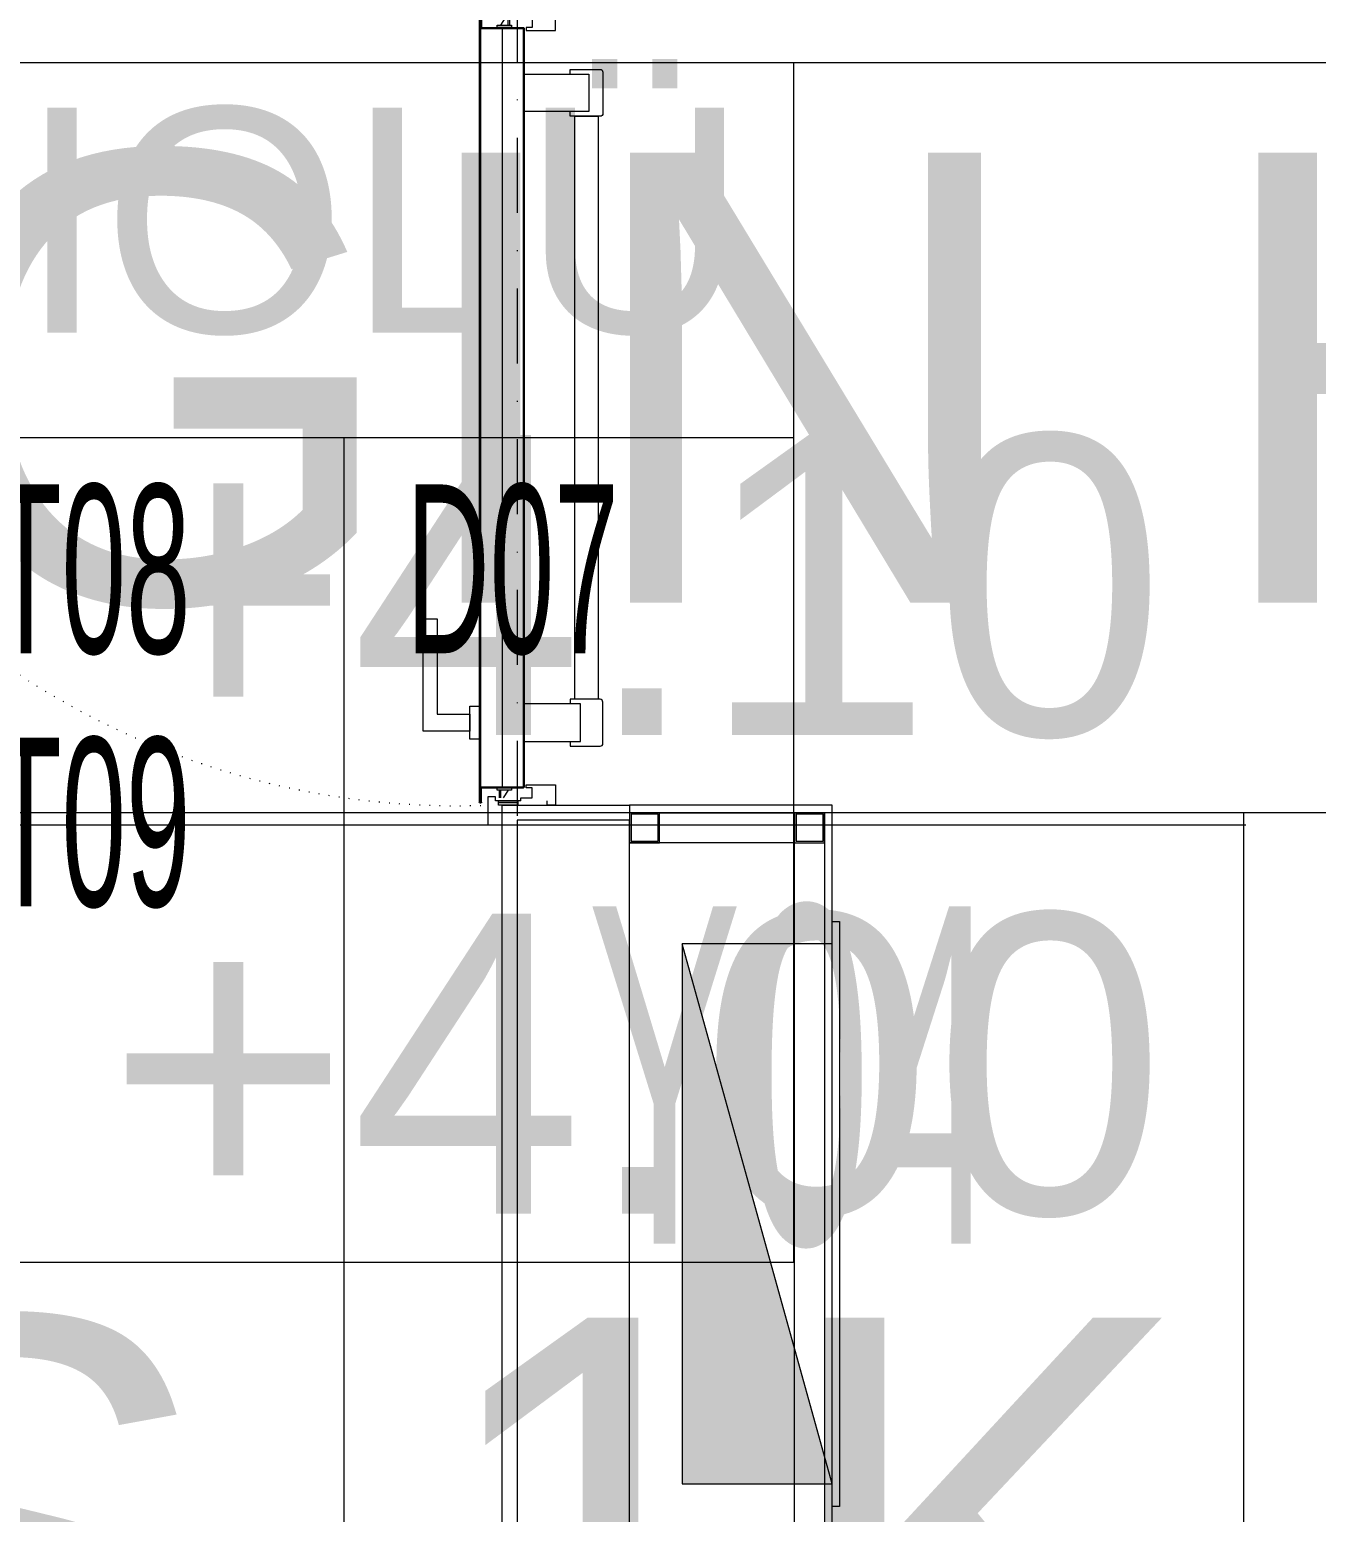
# Model space of a CAD drawing. Extents: x -9059 to 11889, y 0 to 6614.
# Drawn here: x 9049.5 to 9221.1, y 3524.4 to 3722.1 of the extents above; entities that cross this region are included whole.
import ezdxf
from ezdxf.enums import TextEntityAlignment as Align

# ---------------------------------------------------------------- set-up
doc = ezdxf.new("R2010")
doc.units = 0
doc.header["$LTSCALE"] = 10
doc.header["$MEASUREMENT"] = 0
doc.linetypes.add('DASHDOT', pattern=[1, 0.5, -0.25, 0, -0.25])
doc.linetypes.add('DOT2', pattern=[0.125, 0, -0.125])
doc.layers.get('0').update_dxf_attribs({"color": 9, "lineweight": 9})
for name, color, linetype, lineweight in [('00', 9, 'Continuous', 9), ('06D', 9, 'Continuous', 9), ('09', 9, 'Continuous', 9), ('10', 9, 'Continuous', 9), ('11', 9, 'Continuous', 9), ('14', 9, 'Continuous', 9), ('20', 9, 'DOT2', 9), ('21', 9, 'Continuous', 9), ('21 @ 20', 9, 'Continuous', 9), ('21_mahal200', 9, 'Continuous', 9), ('21_mahal200 @ 10 (1)', 9, 'Continuous', 9), ('21_mahal200 @ 10 (2)', 9, 'Continuous', 9), ('21_mahal200 @ 20', 9, 'Continuous', 9), ('24', 9, 'DASHDOT', 9), ('32-ekipman', 8, 'Continuous', 9), ('33', 9, 'BATTING', 9), ('40A', 9, 'Continuous', 9)]:
    doc.layers.add(name, color=color, linetype=linetype, lineweight=lineweight)
doc.styles.add('Arial', font='arial.ttf', dxfattribs={"height": 2.5})
doc.styles.add('MuuM_TEXT-STANDART', font='ARIALN.TTF')
doc.linetypes.add('BATTING', pattern='A,0.0001,-0.1,[134,ltypeshp.shx,S=0.1,R=0,X=-0.1,Y=0],-0.2,[134,ltypeshp.shx,S=0.1,R=180,X=0.1,Y=0],-0.1', length=0.4001)

# ---------------------------------------------------------------- blocks, each defined once
blk = doc.blocks.new('p-mek')
at = {"color": 6}
blk.add_lwpolyline([(210.29, -281.08, -0.000027), (210.29, -1029.08, 0.400031)], format="xyb", dxfattribs=at)
blk = doc.blocks.new('0a_roomno2')
blk.add_lwpolyline([(30, -16), (0, -16), (0, 0), (30, 0)], close=True)
for points in [[(0, 0), (30, 0)], [(0, -5), (30, -5)], [(12, -5), (12, -16)], [(18, -5), (18, -16)], [(24, -5), (24, -16)]]:
    blk.add_lwpolyline(points)
at = {"layer": '40A'}
blk.add_lwpolyline([(0, 0), (30, 0)], dxfattribs=at)
at = {"style": 'Arial'}
blk.add_attdef('ODANO', (0, 1.505), '', height=3, dxfattribs=at)
blk.add_attdef('MEKANADI', text='', height=3, dxfattribs=at).set_placement((0.525, -4.75), align=Align.BOTTOM_LEFT)
at = {"style": 'MuuM_TEXT-STANDART', "width": 0.6}
for tag, p in [('YER01', (15, -7)), ('TAVAN01', (20.625, -7)), ('DUVAR01', (26.25, -7)), ('YER02', (15, -10.375)), ('TAVAN02', (20.625, -10.375)), ('DUVAR02', (26.25, -10.375)), ('YER03', (15, -13.75)), ('TAVAN03', (20.625, -13.75)), ('DUVAR03', (26.25, -13.75))]:
    blk.add_attdef(tag, text='', height=2.25, dxfattribs=at).set_placement(p, align=Align.MIDDLE_CENTER)
at = {"style": 'MuuM_TEXT-STANDART'}
blk.add_attdef('M2', text='', height=2.25, dxfattribs=at).set_placement((1.3231, -7.8046), align=Align.MIDDLE_LEFT)
at = {"style": 'MuuM_TEXT-STANDART', "width": 0.6}
blk.add_attdef('TEMIZTAVANYUKSEKLIGI', text='', height=2.25, dxfattribs=at).set_placement((2.7, -13.1619), align=Align.MIDDLE_LEFT)
blk = doc.blocks.new('*U894')
at = {"layer": '21_mahal200 @ 10 (1)'}
ref = blk.add_blockref('0a_roomno2', (8851.4, 3717.75), dxfattribs=dict(at, xscale=10, yscale=10, zscale=10))
ref.add_attrib('MEKANADI', 'YANGIN HOLÜ', dxfattribs={"layer": '0', "height": 30, "style": 'Arial'}).set_placement((8856.65, 3672.75), align=Align.BOTTOM_LEFT)
ref.add_attrib('TAVAN01', 'T08', dxfattribs={"layer": '0', "height": 22.5, "style": 'MuuM_TEXT-STANDART', "width": 0.6}).set_placement((9057.65, 3650.25), align=Align.MIDDLE_CENTER)
ref.add_attrib('DUVAR01', 'D07', dxfattribs={"layer": '0', "height": 22.5, "style": 'MuuM_TEXT-STANDART', "width": 0.6}).set_placement((9113.9, 3650.25), align=Align.MIDDLE_CENTER)
ref.add_attrib('TAVAN02', 'T09', dxfattribs={"layer": '0', "height": 22.5, "style": 'MuuM_TEXT-STANDART', "width": 0.6}).set_placement((9057.65, 3616.5), align=Align.MIDDLE_CENTER)
at = {"layer": '21_mahal200 @ 10 (2)'}
ref = blk.add_blockref('0a_roomno2', (8851.4, 3717.75), dxfattribs=dict(at, xscale=10, yscale=10, zscale=10))
ref.add_attrib('MEKANADI', 'YANGIN HOLÜ', dxfattribs={"layer": '0', "height": 30, "style": 'Arial'}).set_placement((8856.65, 3672.75), align=Align.BOTTOM_LEFT)
ref.add_attrib('TAVAN01', 'T08', dxfattribs={"layer": '0', "height": 22.5, "style": 'MuuM_TEXT-STANDART', "width": 0.6}).set_placement((9057.65, 3650.25), align=Align.MIDDLE_CENTER)
ref.add_attrib('DUVAR01', 'D07', dxfattribs={"layer": '0', "height": 22.5, "style": 'MuuM_TEXT-STANDART', "width": 0.6}).set_placement((9113.9, 3650.25), align=Align.MIDDLE_CENTER)
ref.add_attrib('TAVAN02', 'T09', dxfattribs={"layer": '0', "height": 22.5, "style": 'MuuM_TEXT-STANDART', "width": 0.6}).set_placement((9057.65, 3616.5), align=Align.MIDDLE_CENTER)
at = {"layer": '21_mahal200 @ 20'}
ref = blk.add_blockref('0a_roomno2', (8851.4, 3717.75), dxfattribs=dict(at, xscale=20, yscale=20, zscale=20))
ref.add_attrib('MEKANADI', 'YANGIN HOLÜ', dxfattribs={"layer": '0', "height": 60, "style": 'Arial'}).set_placement((8861.9, 3627.75), align=Align.BOTTOM_LEFT)
ref.add_attrib('YER01', 'Y04', dxfattribs={"layer": '0', "height": 45, "style": 'MuuM_TEXT-STANDART', "width": 0.6}).set_placement((9151.4, 3582.75), align=Align.MIDDLE_CENTER)
blk = doc.blocks.new('p-yn_sackasa')
at = {"layer": '10'}
for points in [[(0.6, 3), (1, 3), (1, 4.5), (2.3, 4.5), (2.3, 3.7), (2.7, 3.7), (2.7, 7.6), (0, 7.6), (0, 6.5), (0.6, 6.5)], [(0.6, 3), (0.6, -0.4), (1.1, -0.4), (1.1, -1.4), (-2.6, -1.4), (-2.6, 0.5), (-2, 0.5)], [(0, 0), (0.6, 0), (0.6, 2.6), (0, 2.6), (0, 0)], [(0.3, 2.6), (0.3, 0)]]:
    blk.add_lwpolyline(points, dxfattribs=at)
blk = doc.blocks.new('K-YN-015')
at = {"layer": '06D'}
for points in [[(22.5, 9.56), (21.87, 9.56), (21.87, 13.56, -0.414214), (22.25, 13.93), (27.75, 13.93, -0.414214), (28.12, 13.56), (28.12, 9.56), (27.5, 9.56)], [(111.5, 9.56), (112.12, 9.56), (112.12, 13.56, 0.414214), (111.75, 13.93), (106.25, 13.93, 0.414214), (105.87, 13.56), (105.87, 9.56), (106.5, 9.56)]]:
    blk.add_lwpolyline(points, format="xyb", dxfattribs=at)
for points in [[(105.87, 13.31), (28.12, 13.31), (28.12, 10.18), (105.87, 10.18)], [(111.5, 12.06), (106.5, 12.06), (106.5, 3.44), (111.5, 3.44)], [(22.5, 10.94), (27.5, 10.94), (27.5, 3.44), (22.5, 3.44)]]:
    blk.add_lwpolyline(points, close=True, dxfattribs=at)
for points in [[(22.8, -2.56), (22.8, -3.81), (27.2, -3.81), (27.2, -2.56), (22.8, -2.56)], [(23.87, -3.81), (23.87, -10.06), (38.87, -10.06), (38.87, -8.19), (26.12, -8.19), (26.12, -8.19), (26.12, -3.81), (23.87, -3.81)]]:
    blk.add_lwpolyline(points, dxfattribs=at)
at = {"layer": '10', "ltscale": 10}
for p, q in [((16.3, -2.19), (16.3, 3.34)), ((117.6, 3.44), (16.4, 3.44)), ((117.5, 3.29), (16.45, 3.29)), ((16.45, -2.29), (16.45, 3.29)), ((117.55, -2.29), (117.55, 3.24)), ((117.7, -2.19), (117.7, 3.34)), ((15, 0.68), (16, 1.33)), ((15, 0.68), (16, 1.33)), ((16, 0.28), (15, 0.28)), ((16, 0.28), (15, 0.28)), ((16, 0.08), (15, 0.08)), ((16, 0.08), (15, 0.08)), ((16, 1.76), (16, 1.33)), ((16.3, 1.76), (16, 1.76)), ((16, 1.76), (16, 1.33)), ((16.3, 1.76), (16, 1.76)), ((16, 1.33), (16, -0.17)), ((16, 1.33), (16, -0.17)), ((16.3, 1.33), (16.3, 1.76)), ((16.3, 1.33), (16.3, 1.76)), ((16.3, -0.17), (16.3, 1.33)), ((16.3, -0.17), (16.3, 1.33)), ((117.7, 1.76), (117.7, 0.26)), ((118, 1.76), (117.7, 1.76)), ((117.7, 0.26), (117.7, -0.17)), ((118, 0.26), (118, 1.76)), ((118, 1.51), (119, 1.51)), ((118, 1.31), (119, 1.31)), ((119, 0.91), (118, 0.26)), ((118, -0.17), (118, 0.26)), ((16, -0.17), (16.3, -0.17)), ((16, -0.17), (16.3, -0.17)), ((117.7, -0.17), (118, -0.17)), ((14.3, -2.46), (14.3, -2.34)), ((14.4, -2.24), (16.25, -2.24)), ((119.6, -2.56), (14.4, -2.56)), ((14.45, -2.41), (14.45, -2.39)), ((14.45, -2.39), (16.35, -2.39)), ((119.54, -2.41), (14.45, -2.41)), ((119.54, -2.39), (117.65, -2.39)), ((119.6, -2.24), (117.75, -2.24)), ((119.55, -2.41), (119.55, -2.39)), ((119.7, -2.46), (119.7, -2.34)), ((120.84, -2), (120.84, -2.43)), ((120.84, -2), (120.84, -2.43)), ((121.05, -2), (121.05, -2.43)), ((121.05, -2), (121.05, -2.43)), ((121.22, -2.16), (121.05, -2.16)), ((121.22, -2.16), (121.05, -2.16)), ((121.22, -2.16), (121.22, -2.29)), ((121.22, -2.16), (121.22, -2.29)), ((121.6, -2.73), (121.73, -2.62)), ((121.6, -2.73), (121.73, -2.62))]:
    blk.add_line(p, q, dxfattribs=at)
blk.add_circle((120.95, -3.26), 0.843, dxfattribs=at)
blk.add_circle((120.95, -3.26), 0.843, dxfattribs=at)
for centre, radius, start, end in [((16.44, 3.3), 0.141, 104.9271, 165.0729), ((117.5, 3.24), 0.05, 0, 90), ((117.6, 3.34), 0.1, 0, 90), ((14.4, -2.34), 0.1, 90, 180), ((14.4, -2.46), 0.1, 180, 270), ((14.45, -2.39), 0.005, 90, 180), ((14.45, -2.41), 0.005, 180, 270), ((16.25, -2.19), 0.05, 270, 0), ((16.35, -2.29), 0.1, 270, 0), ((117.65, -2.29), 0.1, 180, 270), ((117.75, -2.19), 0.05, 180, 270), ((119.54, -2.39), 0.005, 0, 90), ((119.54, -2.41), 0.005, 270, 360), ((119.6, -2.34), 0.1, 0, 90), ((119.6, -2.46), 0.1, 270, 0), ((120.42, -2.26), 0.302, 285.5524, 60.0315), ((120.42, -2.26), 0.302, 285.5524, 60.0315), ((120.42, -2.26), 0.428, 336.352, 37.621), ((120.42, -2.26), 0.428, 336.352, 37.621), ((120.95, -3.26), 1.01, 39.4092, 74.2861), ((120.95, -3.26), 1.01, 39.4092, 74.2861)]:
    blk.add_arc(centre, radius, start, end, dxfattribs=at)
at = {"layer": '20'}
blk.add_lwpolyline([(119.7, -2.35), (119.7, -111.8, -0.421209), (13.92, -2.35, 1)], format="xyb", dxfattribs=at)
at = {"layer": '33', "ltscale": 0.25}
blk.add_lwpolyline([(117.55, 0.48), (16.45, 0.48)], dxfattribs=at)
blk.add_blockref('p-yn_sackasa', (14, 0))
at = {"xscale": -1}
blk.add_blockref('p-yn_sackasa', (120, 0), dxfattribs=at)
blk = doc.blocks.new('*U901')
at = {"layer": '21_mahal200 @ 20'}
ref = blk.add_blockref('0a_roomno2', (8878.7, 3455.28), dxfattribs=dict(at, xscale=20, yscale=20, zscale=20))
ref.add_attrib('ODANO', ' PRS-1K-07', (8878.7, 3490.38), dxfattribs={"layer": '0', "height": 60, "style": 'Arial'})
blk = doc.blocks.new('p-krt-yangindolabi_vw')
at = {"layer": '09'}
h = blk.add_hatch(color=252, dxfattribs=at)
h.dxf.hatch_style = 1
h.paths.add_polyline_path([(0, 20), (-72, 0), (0, 0)])
for points in [[(-72, 20), (-75, 20), (-75, 21), (3, 21), (3, 20)], [(-72, 0), (0, 0), (0, 20), (-72, 20)], [(0, 20), (-72, 0), (0, 0)]]:
    blk.add_lwpolyline(points, close=True)
blk = doc.blocks.new('0a_elevationtarget-p')
blk.add_lwpolyline([(16.6046, 0), (-4, 0)])
at = {"style": 'Arial'}
blk.add_attdef('BITMISKOT', text='', height=2, dxfattribs=at).set_placement((4.5, 0), align=Align.BOTTOM_LEFT)
blk.add_attdef('KABAKOT', text='', height=2, dxfattribs=at).set_placement((4.5, -0.5921), align=Align.TOP_LEFT)
blk = doc.blocks.new('*U903')
at = {"layer": '21 @ 20', "xscale": 20, "yscale": 20, "zscale": 20}
blk.add_blockref('0a_elevationtarget-p', (8879.65, 3616.09), dxfattribs=at).add_auto_attribs({'BITMISKOT': 'BK +4.10', 'KABAKOT': 'KK +4.00'})

msp = doc.modelspace()

# ---------------------------------------------------------------- linework, layer by layer
at = {"layer": '00'}
msp.add_lwpolyline([(9129.54, 3506.73), (9129.54, 3506.73), (9129.54, 3616.73), (9114.54, 3616.73), (9114.54, 3506.73), (9099.54, 3506.73), (9099.54, 3491.73), (9114.54, 3491.73)], dxfattribs=at)
at = {"layer": '06D'}
msp.add_lwpolyline([(9151.54, 3506.73), (9151.54, 3613.73), (9129.54, 3613.73)], dxfattribs=at)
at = {"layer": '10'}
for points in [[(9129.54, 3613.73), (9133.54, 3613.73), (9133.54, 3617.73), (9129.54, 3617.73)], [(9129.74, 3613.93), (9133.34, 3613.93), (9133.34, 3617.53), (9129.74, 3617.53)], [(9151.54, 3613.73), (9155.54, 3613.73), (9155.54, 3617.73), (9151.54, 3617.73)], [(9151.74, 3613.93), (9155.34, 3613.93), (9155.34, 3617.53), (9151.74, 3617.53)]]:
    msp.add_lwpolyline(points, close=True, dxfattribs=at)
at = {"layer": '11'}
msp.add_lwpolyline([(9129.54, 3618.73), (9129.54, 3617.73), (9155.54, 3617.73), (9155.54, 3506.73), (9156.54, 3506.73), (9156.54, 3618.73), (9129.54, 3618.73)], dxfattribs=at)
at = {"layer": '14'}
msp.add_lwpolyline([(9156.54, 3764.73), (9156.54, 3724.73), (9092.54, 3724.73), (9092.54, 3764.73), (8846.54, 3764.73), (8846.54, 3508.73), (8991.54, 3508.73), (8991.54, 3489.73), (8846.54, 3489.73), (8846.54, 3489.73), (8846.54, 3489.73), (8846.54, 2958.73), (9112.54, 2958.73), (9112.54, 3489.73), (9097.54, 3489.73), (9097.54, 3508.73), (9112.54, 3508.73), (9112.54, 3618.73), (9129.54, 3618.73)], dxfattribs=at)
at = {"layer": '24', "ltscale": 2}
msp.add_lwpolyline([(9114.54, 4009.23), (9114.54, 161.7)], dxfattribs=at)

# ---------------------------------------------------------------- block references
at = {"layer": '06D'}
msp.add_blockref('p-mek', (7674.54, 3724.73), dxfattribs=at)
at = {"layer": '10', "xscale": -1, "rotation": 270}
msp.add_blockref('K-YN-015', (9112.04, 3604.73), dxfattribs=at)
at = {"layer": '21', "color": 6}
msp.add_blockref('*U903', (0, 0), dxfattribs=at)
at = {"layer": '21_mahal200', "color": 6}
for name in ['*U894', '*U901']:
    msp.add_blockref(name, (0, 0), dxfattribs=at)
at = {"layer": '32-ekipman', "rotation": 270}
msp.add_blockref('p-krt-yangindolabi_vw', (9136.54, 3528.23), dxfattribs=at)

doc.saveas('drawing.dxf')
